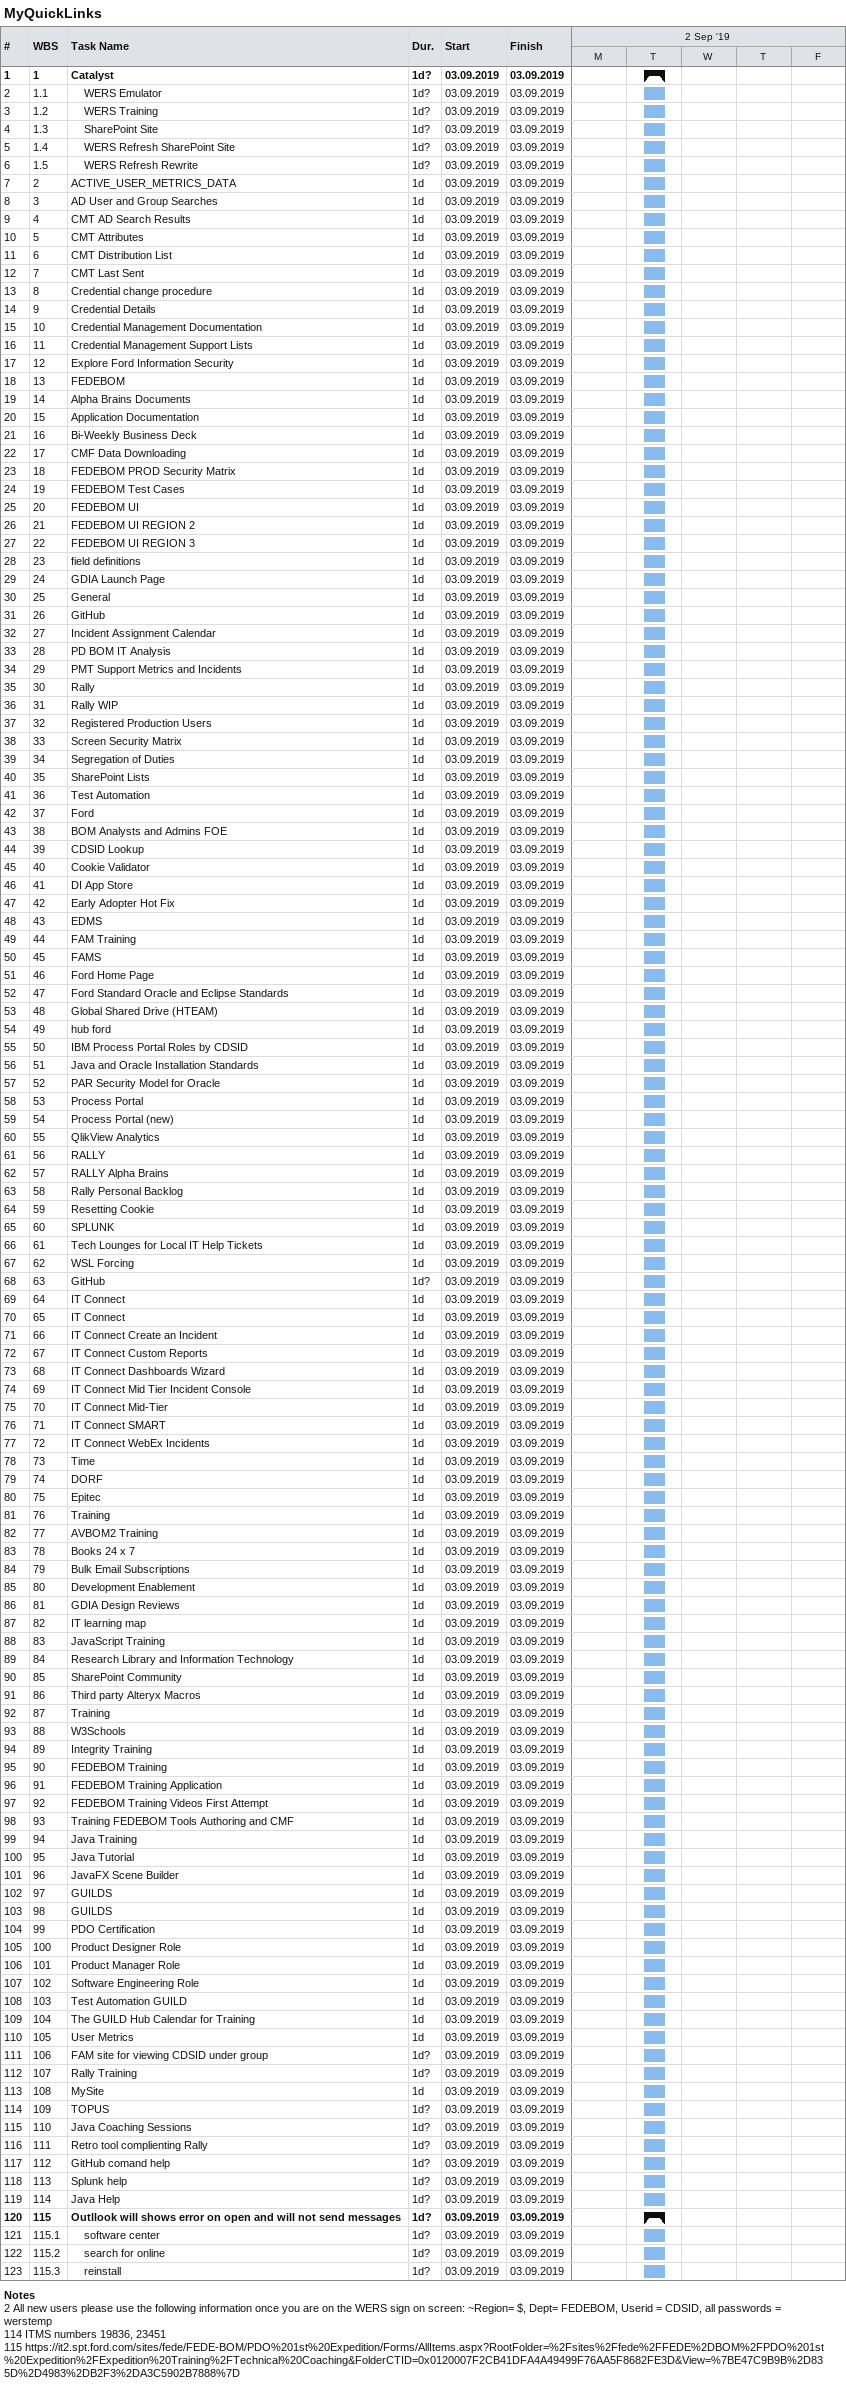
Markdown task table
MyQuickLinks

| ID | WBS | Task | Duration | Start | Finish |
|---|---|---|---|---|---|
| 1 | 1 | **Catalyst** | 1d? | 2019-09-03 | 2019-09-03 |
| 2 | 1.1 | WERS Emulator | 1d? | 2019-09-03 | 2019-09-03 |
| 3 | 1.2 | WERS Training | 1d? | 2019-09-03 | 2019-09-03 |
| 4 | 1.3 | SharePoint Site | 1d? | 2019-09-03 | 2019-09-03 |
| 5 | 1.4 | WERS Refresh SharePoint Site | 1d? | 2019-09-03 | 2019-09-03 |
| 6 | 1.5 | WERS Refresh Rewrite | 1d? | 2019-09-03 | 2019-09-03 |
| 7 | 2 | ACTIVE_USER_METRICS_DATA | 1d | 2019-09-03 | 2019-09-03 |
| 8 | 3 | AD User and Group Searches | 1d | 2019-09-03 | 2019-09-03 |
| 9 | 4 | CMT AD Search Results | 1d | 2019-09-03 | 2019-09-03 |
| 10 | 5 | CMT Attributes | 1d | 2019-09-03 | 2019-09-03 |
| 11 | 6 | CMT Distribution List | 1d | 2019-09-03 | 2019-09-03 |
| 12 | 7 | CMT Last Sent | 1d | 2019-09-03 | 2019-09-03 |
| 13 | 8 | Credential change procedure | 1d | 2019-09-03 | 2019-09-03 |
| 14 | 9 | Credential Details | 1d | 2019-09-03 | 2019-09-03 |
| 15 | 10 | Credential Management Documentation | 1d | 2019-09-03 | 2019-09-03 |
| 16 | 11 | Credential Management Support Lists | 1d | 2019-09-03 | 2019-09-03 |
| 17 | 12 | Explore Ford Information Security | 1d | 2019-09-03 | 2019-09-03 |
| 18 | 13 | FEDEBOM | 1d | 2019-09-03 | 2019-09-03 |
| 19 | 14 | Alpha Brains Documents | 1d | 2019-09-03 | 2019-09-03 |
| 20 | 15 | Application Documentation | 1d | 2019-09-03 | 2019-09-03 |
| 21 | 16 | Bi-Weekly Business Deck | 1d | 2019-09-03 | 2019-09-03 |
| 22 | 17 | CMF Data Downloading | 1d | 2019-09-03 | 2019-09-03 |
| 23 | 18 | FEDEBOM PROD Security Matrix | 1d | 2019-09-03 | 2019-09-03 |
| 24 | 19 | FEDEBOM Test Cases | 1d | 2019-09-03 | 2019-09-03 |
| 25 | 20 | FEDEBOM UI | 1d | 2019-09-03 | 2019-09-03 |
| 26 | 21 | FEDEBOM UI REGION 2 | 1d | 2019-09-03 | 2019-09-03 |
| 27 | 22 | FEDEBOM UI REGION 3 | 1d | 2019-09-03 | 2019-09-03 |
| 28 | 23 | field definitions | 1d | 2019-09-03 | 2019-09-03 |
| 29 | 24 | GDIA Launch Page | 1d | 2019-09-03 | 2019-09-03 |
| 30 | 25 | General | 1d | 2019-09-03 | 2019-09-03 |
| 31 | 26 | GitHub | 1d | 2019-09-03 | 2019-09-03 |
| 32 | 27 | Incident Assignment Calendar | 1d | 2019-09-03 | 2019-09-03 |
| 33 | 28 | PD BOM IT Analysis | 1d | 2019-09-03 | 2019-09-03 |
| 34 | 29 | PMT Support Metrics and Incidents | 1d | 2019-09-03 | 2019-09-03 |
| 35 | 30 | Rally | 1d | 2019-09-03 | 2019-09-03 |
| 36 | 31 | Rally WIP | 1d | 2019-09-03 | 2019-09-03 |
| 37 | 32 | Registered Production Users | 1d | 2019-09-03 | 2019-09-03 |
| 38 | 33 | Screen Security Matrix | 1d | 2019-09-03 | 2019-09-03 |
| 39 | 34 | Segregation of Duties | 1d | 2019-09-03 | 2019-09-03 |
| 40 | 35 | SharePoint Lists | 1d | 2019-09-03 | 2019-09-03 |
| 41 | 36 | Test Automation | 1d | 2019-09-03 | 2019-09-03 |
| 42 | 37 | Ford | 1d | 2019-09-03 | 2019-09-03 |
| 43 | 38 | BOM Analysts and Admins FOE | 1d | 2019-09-03 | 2019-09-03 |
| 44 | 39 | CDSID Lookup | 1d | 2019-09-03 | 2019-09-03 |
| 45 | 40 | Cookie Validator | 1d | 2019-09-03 | 2019-09-03 |
| 46 | 41 | DI App Store | 1d | 2019-09-03 | 2019-09-03 |
| 47 | 42 | Early Adopter Hot Fix | 1d | 2019-09-03 | 2019-09-03 |
| 48 | 43 | EDMS | 1d | 2019-09-03 | 2019-09-03 |
| 49 | 44 | FAM Training | 1d | 2019-09-03 | 2019-09-03 |
| 50 | 45 | FAMS | 1d | 2019-09-03 | 2019-09-03 |
| 51 | 46 | Ford Home Page | 1d | 2019-09-03 | 2019-09-03 |
| 52 | 47 | Ford Standard Oracle and Eclipse Standards | 1d | 2019-09-03 | 2019-09-03 |
| 53 | 48 | Global Shared Drive (HTEAM) | 1d | 2019-09-03 | 2019-09-03 |
| 54 | 49 | hub ford | 1d | 2019-09-03 | 2019-09-03 |
| 55 | 50 | IBM Process Portal Roles by CDSID | 1d | 2019-09-03 | 2019-09-03 |
| 56 | 51 | Java and Oracle Installation Standards | 1d | 2019-09-03 | 2019-09-03 |
| 57 | 52 | PAR Security Model for Oracle | 1d | 2019-09-03 | 2019-09-03 |
| 58 | 53 | Process Portal | 1d | 2019-09-03 | 2019-09-03 |
| 59 | 54 | Process Portal (new) | 1d | 2019-09-03 | 2019-09-03 |
| 60 | 55 | QlikView Analytics | 1d | 2019-09-03 | 2019-09-03 |
| 61 | 56 | RALLY | 1d | 2019-09-03 | 2019-09-03 |
| 62 | 57 | RALLY Alpha Brains | 1d | 2019-09-03 | 2019-09-03 |
| 63 | 58 | Rally Personal Backlog | 1d | 2019-09-03 | 2019-09-03 |
| 64 | 59 | Resetting Cookie | 1d | 2019-09-03 | 2019-09-03 |
| 65 | 60 | SPLUNK | 1d | 2019-09-03 | 2019-09-03 |
| 66 | 61 | Tech Lounges for Local IT Help Tickets | 1d | 2019-09-03 | 2019-09-03 |
| 67 | 62 | WSL Forcing | 1d | 2019-09-03 | 2019-09-03 |
| 68 | 63 | GitHub | 1d? | 2019-09-03 | 2019-09-03 |
| 69 | 64 | IT Connect | 1d | 2019-09-03 | 2019-09-03 |
| 70 | 65 | IT Connect | 1d | 2019-09-03 | 2019-09-03 |
| 71 | 66 | IT Connect Create an Incident | 1d | 2019-09-03 | 2019-09-03 |
| 72 | 67 | IT Connect Custom Reports | 1d | 2019-09-03 | 2019-09-03 |
| 73 | 68 | IT Connect Dashboards Wizard | 1d | 2019-09-03 | 2019-09-03 |
| 74 | 69 | IT Connect Mid Tier Incident Console | 1d | 2019-09-03 | 2019-09-03 |
| 75 | 70 | IT Connect Mid-Tier | 1d | 2019-09-03 | 2019-09-03 |
| 76 | 71 | IT Connect SMART | 1d | 2019-09-03 | 2019-09-03 |
| 77 | 72 | IT Connect WebEx Incidents | 1d | 2019-09-03 | 2019-09-03 |
| 78 | 73 | Time | 1d | 2019-09-03 | 2019-09-03 |
| 79 | 74 | DORF | 1d | 2019-09-03 | 2019-09-03 |
| 80 | 75 | Epitec | 1d | 2019-09-03 | 2019-09-03 |
| 81 | 76 | Training | 1d | 2019-09-03 | 2019-09-03 |
| 82 | 77 | AVBOM2 Training | 1d | 2019-09-03 | 2019-09-03 |
| 83 | 78 | Books 24 x 7 | 1d | 2019-09-03 | 2019-09-03 |
| 84 | 79 | Bulk Email Subscriptions | 1d | 2019-09-03 | 2019-09-03 |
| 85 | 80 | Development Enablement | 1d | 2019-09-03 | 2019-09-03 |
| 86 | 81 | GDIA Design Reviews | 1d | 2019-09-03 | 2019-09-03 |
| 87 | 82 | IT learning map | 1d | 2019-09-03 | 2019-09-03 |
| 88 | 83 | JavaScript Training | 1d | 2019-09-03 | 2019-09-03 |
| 89 | 84 | Research Library and Information Technology | 1d | 2019-09-03 | 2019-09-03 |
| 90 | 85 | SharePoint Community | 1d | 2019-09-03 | 2019-09-03 |
| 91 | 86 | Third party Alteryx Macros | 1d | 2019-09-03 | 2019-09-03 |
| 92 | 87 | Training | 1d | 2019-09-03 | 2019-09-03 |
| 93 | 88 | W3Schools | 1d | 2019-09-03 | 2019-09-03 |
| 94 | 89 | Integrity Training | 1d | 2019-09-03 | 2019-09-03 |
| 95 | 90 | FEDEBOM Training | 1d | 2019-09-03 | 2019-09-03 |
| 96 | 91 | FEDEBOM Training Application | 1d | 2019-09-03 | 2019-09-03 |
| 97 | 92 | FEDEBOM Training Videos First Attempt | 1d | 2019-09-03 | 2019-09-03 |
| 98 | 93 | Training FEDEBOM Tools Authoring and CMF | 1d | 2019-09-03 | 2019-09-03 |
| 99 | 94 | Java Training | 1d | 2019-09-03 | 2019-09-03 |
| 100 | 95 | Java Tutorial | 1d | 2019-09-03 | 2019-09-03 |
| 101 | 96 | JavaFX Scene Builder | 1d | 2019-09-03 | 2019-09-03 |
| 102 | 97 | GUILDS | 1d | 2019-09-03 | 2019-09-03 |
| 103 | 98 | GUILDS | 1d | 2019-09-03 | 2019-09-03 |
| 104 | 99 | PDO Certification | 1d | 2019-09-03 | 2019-09-03 |
| 105 | 100 | Product Designer Role | 1d | 2019-09-03 | 2019-09-03 |
| 106 | 101 | Product Manager Role | 1d | 2019-09-03 | 2019-09-03 |
| 107 | 102 | Software Engineering Role | 1d | 2019-09-03 | 2019-09-03 |
| 108 | 103 | Test Automation GUILD | 1d | 2019-09-03 | 2019-09-03 |
| 109 | 104 | The GUILD Hub Calendar for Training | 1d | 2019-09-03 | 2019-09-03 |
| 110 | 105 | User Metrics | 1d | 2019-09-03 | 2019-09-03 |
| 111 | 106 | FAM site for viewing CDSID under group | 1d? | 2019-09-03 | 2019-09-03 |
| 112 | 107 | Rally Training | 1d? | 2019-09-03 | 2019-09-03 |
| 113 | 108 | MySite | 1d | 2019-09-03 | 2019-09-03 |
| 114 | 109 | TOPUS | 1d? | 2019-09-03 | 2019-09-03 |
| 115 | 110 | Java Coaching Sessions | 1d? | 2019-09-03 | 2019-09-03 |
| 116 | 111 | Retro tool complienting Rally | 1d? | 2019-09-03 | 2019-09-03 |
| 117 | 112 | GitHub comand help | 1d? | 2019-09-03 | 2019-09-03 |
| 118 | 113 | Splunk help | 1d? | 2019-09-03 | 2019-09-03 |
| 119 | 114 | Java Help | 1d? | 2019-09-03 | 2019-09-03 |
| 120 | 115 | **Outllook will shows error on open and will not send messages** | 1d? | 2019-09-03 | 2019-09-03 |
| 121 | 115.1 | software center | 1d? | 2019-09-03 | 2019-09-03 |
| 122 | 115.2 | search for online | 1d? | 2019-09-03 | 2019-09-03 |
| 123 | 115.3 | reinstall | 1d? | 2019-09-03 | 2019-09-03 |

Notes
- 2: All new users please use the following information once you are on the WERS sign on screen: ~Region= $, Dept= FEDEBOM, Userid = CDSID, all passwords = werstemp
- 114: ITMS numbers 19836, 23451
- 115: https://it2.spt.ford.com/sites/fede/FEDE-BOM/PDO%201st%20Expedition/Forms/AllItems.aspx?RootFolder=%2Fsites%2Ffede%2FFEDE%2DBOM%2FPDO%201st%20Expedition%2FExpedition%20Training%2FTechnical%20Coaching&FolderCTID=0x0120007F2CB41DFA4A49499F76AA5F8682FE3D&View=%7BE47C9B9B%2D835D%2D4983%2DB2F3%2DA3C5902B7888%7D
